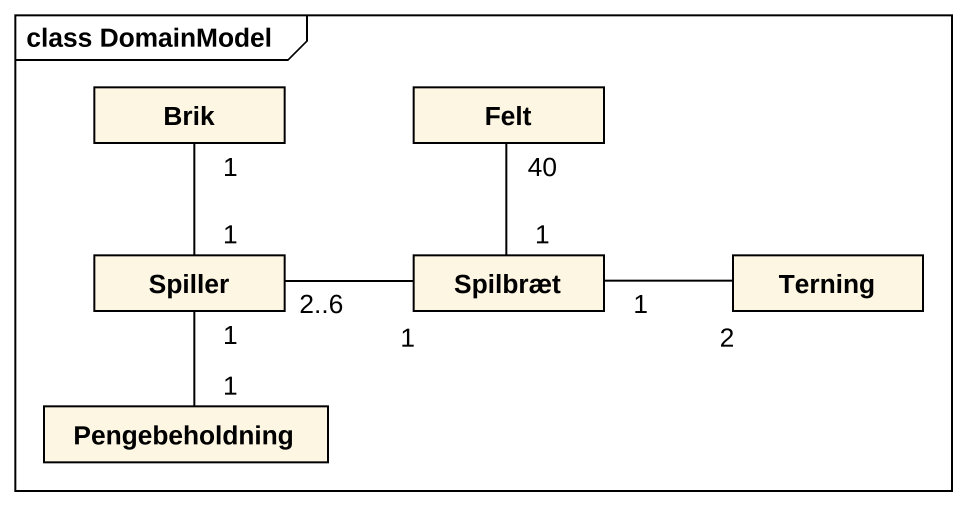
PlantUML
@startuml
mainframe class DomainModel
hide circle
hide empty members
class Brik
class Felt
class Spiller
class Spilbræt
class Terning
class Pengebeholdning
Spiller "1" -up- "1" Brik
Spiller "2..6" -right- "1" Spilbræt
Spilbræt "1" -up- "40" Felt
Terning "2" -left- "1" Spilbræt
Pengebeholdning "1" -up- "1" Spiller
@enduml
